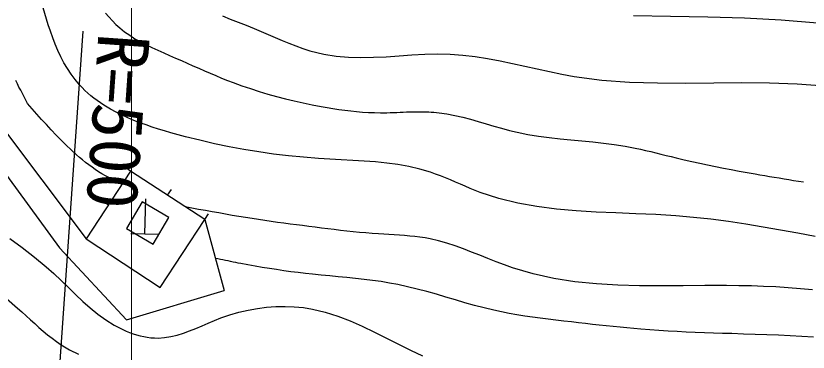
# Model space of a CAD drawing. Units: millimetres, scale not verified. Extents: x 40000 to 680000, y 20000 to 380000.
# Drawn here: x 157484 to 185719, y 300477 to 312469 of the extents above; entities that cross this region are included whole.
import ezdxf
from ezdxf.enums import TextEntityAlignment as Align

# ---------------------------------------------------------------- set-up
doc = ezdxf.new("R2010")
doc.units = ezdxf.units.MM
doc.header["$LTSCALE"] = 1000
doc.layers.add('M-BGD', color=7, linetype='Continuous', lineweight=25)
doc.layers.add('M-STR-HTXT', color=7, linetype='Continuous', lineweight=13)
doc.styles.add('ＭＳ ゴシック', font='')
doc.styles.get('ＭＳ ゴシック').set_extended_font_data('MS Gothic')

msp = doc.modelspace()

# ---------------------------------------------------------------- linework, layer by layer
at = {"layer": 'M-BGD'}
for p, q in [((157792, 281996), (159882, 311923)), ((156352, 309352), (159987, 304520)), ((155662, 308821), (159036, 304197)), ((161572, 306936), (159987, 304520)), ((161572, 306936), (159987, 304520)), ((161572, 306936), (161363, 307074)), ((164215, 305204), (161572, 306936)), ((164214, 305203), (161572, 306936)), ((162893, 306070), (163031, 306279)), ((160779, 305728), (160570, 305865)), ((161980, 305836), (161426, 304886)), ((162930, 305282), (161980, 305836)), ((162081, 304695), (162119, 305945)), ((162376, 304332), (162930, 305282)), ((164215, 305204), (164352, 305413)), ((162628, 302786), (164214, 305203)), ((164215, 305204), (164904, 302678)), ((161426, 304886), (162376, 304332)), ((161580, 304709), (162583, 304682)), ((159987, 304520), (162628, 302786)), ((159036, 304197), (161427, 301630)), ((161427, 301630), (164904, 302678))]:
    msp.add_line(p, q, dxfattribs=at)
for points in [[(185963, 304598), (185348, 304715), (184732, 304829), (184116, 304938), (183498, 305039), (182878, 305132), (182256, 305214), (181631, 305283), (181002, 305338), (180294, 305382), (179583, 305414), (178870, 305442), (178160, 305473), (177452, 305515), (176749, 305577), (176053, 305666), (175367, 305790), (174691, 305957), (174029, 306175), (173852, 306244), (173675, 306316), (173500, 306391), (173324, 306466), (173149, 306542), (172973, 306617), (172797, 306691), (172621, 306761), (172443, 306828), (172264, 306890), (171881, 307003), (171492, 307093), (171099, 307163), (170701, 307218), (170300, 307259), (169896, 307290), (169490, 307315), (169083, 307337), (168677, 307358), (168271, 307383), (167734, 307425), (167199, 307478), (166667, 307542), (166138, 307618), (165611, 307704), (165086, 307802), (164563, 307910), (164043, 308030), (163525, 308160), (163009, 308301), (162786, 308366), (162565, 308433), (162344, 308503), (162125, 308578), (161907, 308657), (161692, 308741), (161479, 308831), (161269, 308927), (161062, 309030), (160858, 309142), (160736, 309214), (160615, 309289), (160497, 309367), (160380, 309449), (160267, 309534), (160156, 309622), (160048, 309714), (159944, 309809), (159844, 309908), (159748, 310010), (159594, 310194), (159452, 310386), (159321, 310587), (159200, 310796), (159089, 311012), (158986, 311232), (158890, 311457), (158801, 311686), (158718, 311917), (158639, 312150), (158396, 312954)], [(160681, 312569), (160801, 312430), (160924, 312295), (161052, 312166), (161186, 312044), (161359, 311904), (161541, 311775), (161730, 311654), (161926, 311542), (162128, 311436), (162333, 311336), (162542, 311240), (162753, 311147), (162964, 311055), (163176, 310964), (163383, 310874), (163589, 310783), (163795, 310692), (163999, 310602), (164204, 310512), (164408, 310423), (164613, 310336), (164818, 310251), (165024, 310168), (165232, 310088), (165535, 309977), (165842, 309873), (166151, 309774), (166462, 309682), (166775, 309595), (167091, 309514), (167407, 309438), (167726, 309367), (168045, 309301), (168366, 309240), (168576, 309203), (168786, 309168), (168996, 309135), (169206, 309106), (169417, 309080), (169628, 309057), (169839, 309039), (170050, 309026), (170262, 309017), (170473, 309013), (170590, 309014), (170707, 309016), (170824, 309019), (170941, 309023), (171058, 309027), (171175, 309032), (171292, 309036), (171409, 309041), (171526, 309044), (171643, 309047), (171736, 309048), (171828, 309049), (171921, 309049), (172013, 309047), (172105, 309045), (172197, 309041), (172289, 309036), (172381, 309030), (172473, 309022), (172564, 309012), (172847, 308973), (173128, 308920), (173408, 308856), (173686, 308783), (173963, 308705), (174239, 308623), (174516, 308541), (174793, 308462), (175071, 308386), (175350, 308318), (175729, 308241), (176111, 308178), (176495, 308127), (176881, 308085), (177267, 308047), (177653, 308011), (178040, 307974), (178425, 307932), (178809, 307883), (179192, 307823), (179376, 307789), (179559, 307752), (179742, 307713), (179925, 307671), (180108, 307628), (180290, 307584), (180472, 307539), (180655, 307494), (180837, 307449), (181019, 307405), (181298, 307339), (181577, 307275), (181857, 307213), (182137, 307153), (182418, 307095), (182699, 307039), (182980, 306985), (183262, 306932), (183543, 306881), (183825, 306831), (183997, 306801), (184169, 306772), (184341, 306743), (184513, 306715), (184686, 306687), (184858, 306659), (185030, 306631), (185202, 306603), (185375, 306576), (185547, 306548)], [(164844, 312470), (165125, 312355), (165408, 312242), (165693, 312131), (165976, 312017), (166227, 311912), (166476, 311806), (166723, 311699), (166970, 311595), (167217, 311493), (167463, 311397), (167711, 311308), (167959, 311227), (168209, 311156), (168462, 311098), (168896, 311028), (169336, 310991), (169783, 310980), (170233, 310990), (170686, 311013), (171142, 311042), (171598, 311073), (172054, 311097), (172509, 311109), (172962, 311102), (173410, 311071), (173855, 311019), (174297, 310949), (174738, 310866), (175178, 310773), (175617, 310675), (176056, 310576), (176496, 310479), (176937, 310389), (177380, 310309), (178363, 310180), (179355, 310107), (180353, 310076), (181354, 310073), (182355, 310083), (183353, 310092), (184345, 310085), (185328, 310050), (186299, 309971)], [(204864, 303480), (203534, 304120), (202213, 304797), (200901, 305506), (199597, 306241), (198302, 306998), (197347, 307567), (196395, 308137), (195442, 308700), (194486, 309247), (193526, 309772), (192558, 310265), (191581, 310720), (190592, 311128), (189589, 311481), (188570, 311771), (187320, 312032), (186048, 312208), (184757, 312319), (183452, 312383), (182138, 312418), (180818, 312442), (179497, 312473)], [(157903, 309344), (157841, 309462), (157779, 309579), (157718, 309696), (157657, 309813), (157596, 309931), (157537, 310049), (157478, 310167)], [(161287, 306501), (161238, 306520), (161189, 306539), (161140, 306559), (161091, 306578), (161042, 306598), (160994, 306618), (160946, 306639), (160898, 306660), (160850, 306682), (160802, 306704), (160677, 306768), (160554, 306837), (160433, 306910), (160314, 306987), (160198, 307068), (160084, 307153), (159972, 307240), (159862, 307330), (159753, 307422), (159646, 307516), (159458, 307687), (159275, 307861), (159095, 308039), (158918, 308220), (158745, 308404), (158574, 308589), (158404, 308777), (158236, 308965), (158069, 309155), (157903, 309344)], [(185877, 302697), (185443, 302740), (185008, 302774), (184571, 302802), (184133, 302822), (183694, 302837), (183254, 302847), (182813, 302851), (182038, 302850), (181261, 302844), (180485, 302840), (179709, 302845), (178938, 302866), (178171, 302912), (177410, 302989), (176658, 303105), (175916, 303267), (175186, 303482), (174892, 303586), (174600, 303698), (174309, 303814), (174018, 303931), (173727, 304048), (173435, 304160), (173142, 304266), (172846, 304363), (172548, 304447), (172246, 304515), (172066, 304548), (171885, 304575), (171702, 304598), (171519, 304617), (171335, 304632), (171150, 304645), (170966, 304657), (170781, 304668), (170596, 304679), (170411, 304691), (170184, 304708), (169957, 304727), (169731, 304748), (169505, 304770), (169279, 304795), (169054, 304820), (168829, 304847), (168604, 304874), (168379, 304902), (168154, 304931), (167929, 304959), (167705, 304988), (167480, 305017), (167256, 305046), (167032, 305076), (166807, 305106), (166583, 305138), (166359, 305170), (166135, 305203), (165911, 305237), (165671, 305275), (165432, 305314), (165192, 305355), (164953, 305396), (164714, 305439), (164475, 305482), (164237, 305525), (163998, 305569), (163759, 305613), (163521, 305658)], [(157272, 304531), (157714, 304205), (158148, 303870), (158567, 303521), (158837, 303278), (159099, 303029), (159356, 302779), (159613, 302531), (159871, 302289), (160134, 302055), (160406, 301834), (160688, 301629), (160985, 301444), (161298, 301282), (161417, 301229), (161539, 301180), (161662, 301136), (161787, 301096), (161914, 301062), (162041, 301033), (162168, 301010), (162296, 300993), (162423, 300983), (162550, 300980), (162779, 300994), (163006, 301030), (163231, 301084), (163454, 301153), (163676, 301235), (163897, 301324), (164119, 301419), (164342, 301515), (164567, 301610), (164793, 301699), (165112, 301810), (165435, 301903), (165762, 301980), (166091, 302039), (166420, 302081), (166751, 302104), (167080, 302110), (167407, 302096), (167732, 302064), (168052, 302012), (168508, 301904), (168955, 301761), (169396, 301591), (169830, 301399), (170261, 301192), (170690, 300976), (171118, 300758), (171546, 300544), (171978, 300341)], [(185912, 301006), (185496, 301037), (185080, 301061), (184663, 301081), (184246, 301098), (183828, 301112), (183411, 301124), (182994, 301137), (182669, 301147), (182344, 301157), (182020, 301168), (181696, 301181), (181372, 301195), (181048, 301211), (180725, 301228), (180401, 301248), (180078, 301271), (179755, 301296), (179508, 301317), (179262, 301339), (179015, 301363), (178769, 301388), (178523, 301414), (178277, 301441), (178030, 301469), (177784, 301497), (177538, 301525), (177291, 301553), (177012, 301586), (176732, 301618), (176453, 301652), (176174, 301688), (175896, 301725), (175618, 301766), (175341, 301811), (175065, 301859), (174789, 301913), (174515, 301972), (174172, 302055), (173830, 302145), (173489, 302241), (173149, 302340), (172810, 302440), (172470, 302540), (172130, 302636), (171788, 302727), (171446, 302812), (171101, 302887), (170801, 302943), (170499, 302991), (170196, 303034), (169892, 303071), (169587, 303105), (169281, 303136), (168976, 303165), (168670, 303193), (168364, 303223), (168058, 303254), (167801, 303283), (167544, 303313), (167288, 303346), (167032, 303382), (166776, 303419), (166520, 303458), (166265, 303500), (166011, 303543), (165757, 303589), (165503, 303637), (165412, 303655), (165320, 303673), (165229, 303691), (165138, 303709), (165047, 303728), (164956, 303747), (164865, 303766), (164774, 303784), (164683, 303803), (164592, 303822)], [(157147, 302388), (157546, 302047), (157700, 301910), (157853, 301771), (158004, 301633), (158156, 301496), (158308, 301360), (158461, 301228), (158616, 301099), (158774, 300975), (158936, 300856), (159101, 300744), (159400, 300565), (159711, 300408)]]:
    msp.add_lwpolyline(points, dxfattribs=at)
at = {"layer": 'M-STR-HTXT'}
msp.add_line((161603, 287078), (161603, 317394), dxfattribs=at)

# ---------------------------------------------------------------- texts
at = {"layer": 'M-BGD', "style": 'ＭＳ ゴシック'}
msp.add_text('R=500', height=1833, rotation=266.006, dxfattribs=at).set_placement((159882, 311923), align=Align.BOTTOM_LEFT)

doc.saveas('drawing.dxf')
